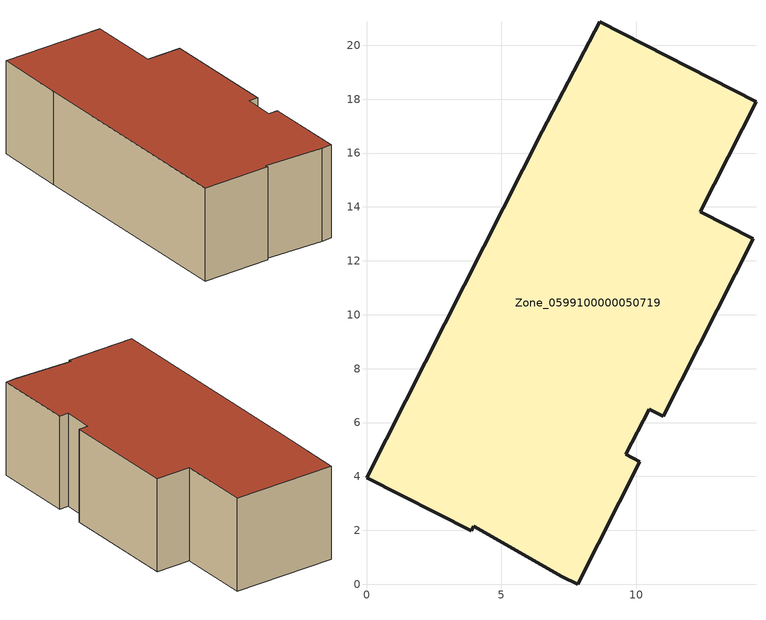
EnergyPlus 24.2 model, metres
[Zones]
Zone_0599100000050719
 floor ground (C_G): 6.52,16.8 8.65,20.87 14.45,17.89 12.38,13.82 14.35,12.82 11.01,6.23 10.49,6.5 9.62,4.82 10.14,4.55 7.83,0 7.27,0.28 3.98,2.15 3.9,1.99 0,3.96 z0.93
 wall outside (C_F): 12.38,13.82 14.45,17.89 8.65,20.87 6.52,16.8 0,3.96 3.9,1.99 3.98,2.15 7.27,0.28 7.83,0 10.14,4.55 9.62,4.82 10.49,6.5 11.01,6.23 14.35,12.82 12.38,13.82 z0.93:6.85
 roof outside (C_R): 0,3.96 3.9,1.99 3.98,2.15 7.27,0.28 7.83,0 10.14,4.55 9.62,4.82 10.49,6.5 11.01,6.23 14.35,12.82 12.38,13.82 14.45,17.89 8.65,20.87 6.52,16.8 z6.85
[BUILDING]
Pand.0599100000050719: North Axis=0; Terrain=City; Loads Convergence Tolerance Value=0.04; Temperature Convergence Tolerance Value=0.4; Solar Distribution=FullExterior; Maximum Number of Warmup Days=25; Minimum Number of Warmup Days=1
[Site:Location]
Rotterdam.The.Hague.AP_ZH_NLD Design_Conditions: Latitude=51.96; Longitude=4.45; Time Zone=1; Elevation=-4.5
[SITE:GROUNDTEMPERATURE:BUILDINGSURFACE]
18, 18, 18, 18, 18, 18, 18, 18, 18, 18, 18, 18
[MATERIAL] Thermal Absorptance=0.9; Solar Absorptance=0.7; Visible Absorptance=0.7
Name | Roughness | Thickness | Conductivity | Density | Specific Heat
G.D.1992-2005 | MediumSmooth | 0.15 | 0.06 | 540 | 1210
F.D.1992-2005 | Rough | 0.3 | 0.12 | 1920 | 840
R.D.1992-2005 | MediumRough | 0.2 | 0.08 | 1500 | 1000
[CONSTRUCTION]
C_G: G.D.1992-2005
C_F: F.D.1992-2005
C_R: R.D.1992-2005
[ZONE]
Zone_0599100000050719: Type=1; Multiplier=1; Ceiling Height=Autocalculate; Volume=Autocalculate; Floor Area=autocalculate; Part of Total Floor Area=Yes
[ZONEINFILTRATION:DESIGNFLOWRATE]
Infil_Zone_0599100000050719: Zone or ZoneList or Space or SpaceList=Zone_0599100000050719; Schedule=AlwaysOn; Design Flow Rate Calculation Method=Flow/Area; Flow Rate per Floor Area=0.0021; Constant Term Coefficient=1; Temperature Term Coefficient=0; Velocity Term Coefficient=0; Velocity Squared Term Coefficient=0
[HVACTEMPLATE:ZONE:IDEALLOADSAIRSYSTEM]
Zone_0599100000050719: Maximum Heating Supply Air Temperature=50; Minimum Cooling Supply Air Temperature=13; Maximum Heating Supply Air Humidity Ratio=0.0156; Minimum Cooling Supply Air Humidity Ratio=0.0077; Heating Limit=NoLimit; Cooling Limit=NoLimit; Dehumidification Control Type=ConstantSensibleHeatRatio; Cooling Sensible Heat Ratio=0.7; Dehumidification Setpoint=60; Humidification Control Type=None; Humidification Setpoint=30; Outdoor Air Method=None; Outdoor Air Flow Rate per Person=0.00944; Outdoor Air Flow Rate per Zone Floor Area=0; Outdoor Air Flow Rate per Zone=0; Demand Controlled Ventilation Type=None; Outdoor Air Economizer Type=NoEconomizer; Heat Recovery Type=None; Sensible Heat Recovery Effectiveness=0.7; Latent Heat Recovery Effectiveness=0.65
[ZONECONTROL:THERMOSTAT]
ThermostatControl_Zone_0599100000050719: Zone or ZoneList=Zone_0599100000050719; Control Type Schedule=DualSetpointControlType; Control 1=Thermostat_Zone_0599100000050719; Temperature Difference Between Cutout And Setpoint=0
[THERMOSTATSETPOINT:DUALSETPOINT]
Thermostat_Zone_0599100000050719: Heating Setpoint Temperature Schedule=HeatingSetpoint_Zone_0599100000050719; Cooling Setpoint Temperature Schedule=CoolingSetpoint_Zone_0599100000050719
[SCHEDULE:COMPACT]
HeatingSetpoint_Zone_0599100000050719: Through: 12/31, For: AllDays, Until: 24:00, 21
CoolingSetpoint_Zone_0599100000050719: Through: 12/31, For: AllDays, Until: 24:00, 24
DualSetpointControlType: Through: 12/31, For: AllDays, Until: 24:00, 4
AlwaysOn: Through: 12/31, For: AllDays, Until: 24:00, 1
